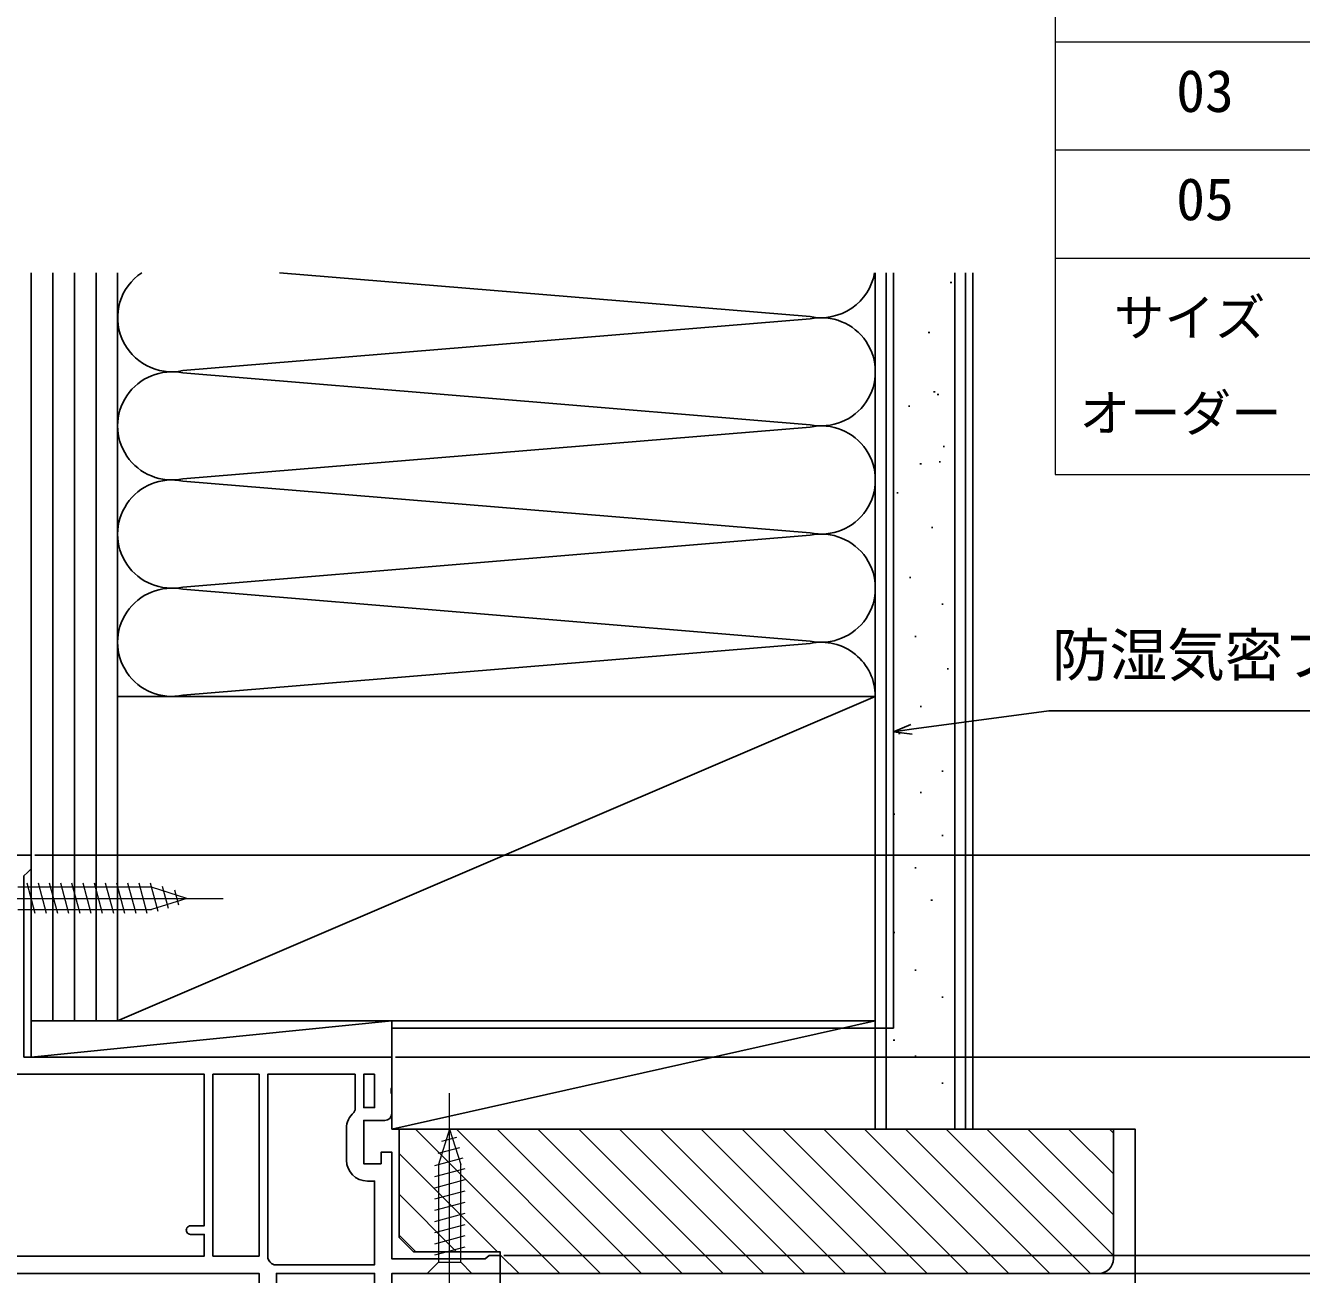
# Model space of a CAD drawing. Units: millimetres, scale not verified. Extents: x -525 to 525, y -783 to 779.
# Drawn here: x -336.7 to -159.9, y -225.4 to -52.2 of the extents above; entities that cross this region are included whole.
import ezdxf
from ezdxf.enums import TextEntityAlignment as Align

# ---------------------------------------------------------------- set-up
doc = ezdxf.new("R2010")
doc.units = ezdxf.units.MM
doc.header["$LTSCALE"] = 4
doc.layers.add('0-1_TABLE1', color=7, linetype='Continuous', lineweight=18)
doc.layers.add('0-5_YKK_13', color=4, linetype='Continuous', lineweight=18)
for name, color, linetype in [('0-3_YKK_11', 7, 'Continuous'), ('0-4_YKK_12', 2, 'Continuous'), ('0-7_YKK_D', 6, 'Continuous'), ('0-9_YSS_K', 3, 'Continuous'), ('0-A_YSS_KE', 3, 'Continuous')]:
    doc.layers.add(name, color=color, linetype=linetype)
doc.styles.add('ＭＳ ゴシック', font='')
doc.styles.get('ＭＳ ゴシック').set_extended_font_data('MS Gothic')

msp = doc.modelspace()

# ---------------------------------------------------------------- linework, layer by layer
at = {"layer": '0-1_TABLE1'}
for p, q in [((-194.005, -24.489), (-194.005, -114.489)), ((-194.005, -54.489), (35.995, -54.489)), ((-194.005, -69.489), (35.995, -69.489)), ((-194.005, -84.489), (35.995, -84.489)), ((-194.005, -114.489), (35.995, -114.489))]:
    msp.add_line(p, q, dxfattribs=at)
at = {"layer": '0-3_YKK_11'}
for p, q in [((-292.229, -205.146), (-292.229, -209.545)), ((-302.952, -223.535), (-303.129, -223.154))]:
    msp.add_line(p, q, dxfattribs=at)
for points in [[(-399.929, -195.246), (-339.329, -195.246), (-339.329, -167.246), (-335.929, -167.246), (-335.929, -169.146), (-336.429, -169.646), (-336.929, -170.146), (-336.929, -195.246), (-285.929, -195.246), (-285.929, -199.488), (-286.049, -199.671), (-286.049, -200.221), (-285.929, -200.404), (-285.929, -203.046)], [(-356.329, -197.646), (-311.929, -197.646), (-311.929, -218.646), (-313.829, -218.646)], [(-303.129, -223.154), (-303.129, -197.646), (-291.029, -197.646), (-291.029, -202.554), (-291.207, -202.936)], [(-286.929, -204.046), (-289.829, -204.046), (-289.829, -210.046), (-287.429, -210.046), (-287.429, -208.446), (-285.929, -208.446), (-285.929, -223.246), (-273.02, -223.246), (-272.725, -222.996), (-272.429, -222.746), (-270.929, -222.746), (-270.929, -225.246), (-285.929, -225.246), (-285.929, -251.246), (-287.729, -251.246), (-287.729, -249.246), (-312.429, -249.246), (-312.429, -245.946)], [(-289.329, -212.445), (-288.329, -212.445), (-288.329, -224.046), (-302.237, -224.046), (-302.618, -223.869)], [(-313.829, -219.846), (-311.929, -219.846), (-311.929, -222.846), (-355.529, -222.846), (-355.529, -219.846), (-353.629, -219.846)], [(-311.429, -237.546), (-304.329, -237.546), (-304.329, -225.246), (-355.029, -225.246)], [(-288.329, -246.846), (-288.329, -225.246), (-301.929, -225.246), (-301.929, -237.046)]]:
    msp.add_lwpolyline(points, dxfattribs=at)
for points in [[(-310.729, -222.846), (-310.729, -197.646), (-304.329, -197.646), (-304.329, -222.846)], [(-288.329, -197.646), (-288.329, -202.246), (-289.829, -202.246), (-289.829, -197.646)]]:
    msp.add_lwpolyline(points, close=True, dxfattribs=at)
for centre, radius, start, end in [((-289.329, -205.146), 2.9, 130.36099, 179.99999), ((-286.929, -203.046), 1, 270.00001, 359.99999), ((-289.329, -209.545), 2.9, 180.00001, 269.99999), ((-313.829, -219.246), 0.6, 89.99999, 270.00001), ((-304.829, -225.746), 2.9, 40.32022, 49.67978)]:
    msp.add_arc(centre, radius, start, end, dxfattribs=at)
at = {"layer": '0-4_YKK_12'}
msp.add_line((-270.929, -393.746), (-270.929, -224.746), dxfattribs=at)
at = {"layer": '0-5_YKK_13'}
for p, q in [((-335.352, -175.346), (-336.478, -171.146)), ((-333.8, -175.346), (-334.925, -171.146)), ((-332.247, -175.346), (-333.372, -171.146)), ((-330.694, -175.346), (-331.819, -171.146)), ((-329.141, -175.346), (-330.266, -171.146)), ((-327.588, -175.346), (-328.713, -171.146)), ((-326.035, -175.346), (-327.16, -171.146)), ((-324.482, -175.346), (-325.607, -171.146)), ((-322.929, -175.346), (-324.055, -171.146)), ((-321.376, -175.346), (-322.502, -171.146)), ((-319.823, -175.346), (-320.949, -171.146)), ((-318.34, -175.088), (-319.396, -171.146)), ((-344.329, -173.246), (-309.329, -173.246)), ((-319.245, -171.696), (-337.779, -171.696)), ((-314.329, -173.246), (-319.245, -171.696)), ((-314.329, -173.246), (-319.245, -174.796)), ((-316.908, -174.636), (-317.721, -171.6)), ((-315.476, -174.185), (-316.025, -172.135)), ((-337.779, -174.796), (-319.245, -174.796)), ((-277.928, -230.246), (-277.929, -200.246)), ((-277.929, -205.246), (-279.479, -210.162)), ((-276.99, -206.393), (-279.04, -206.942)), ((-277.929, -205.246), (-276.379, -210.162)), ((-276.539, -207.825), (-279.575, -208.638)), ((-276.087, -209.257), (-280.029, -210.313)), ((-279.479, -210.162), (-279.479, -223.696)), ((-276.379, -223.696), (-276.379, -210.162)), ((-275.829, -210.74), (-280.029, -211.866)), ((-275.829, -212.293), (-280.029, -213.419)), ((-275.829, -213.846), (-280.029, -214.972)), ((-275.829, -215.399), (-280.029, -216.525)), ((-275.829, -216.952), (-280.029, -218.077)), ((-275.829, -218.505), (-280.029, -219.63)), ((-275.829, -220.058), (-280.029, -221.183)), ((-275.829, -221.611), (-280.029, -222.736)), ((-281.028, -225.246), (-279.479, -223.696)), ((-279.479, -223.696), (-276.379, -223.696)), ((-274.828, -225.246), (-276.379, -223.696)), ((-281.028, -225.246), (-274.828, -225.246))]:
    msp.add_line(p, q, dxfattribs=at)
at = {"layer": '0-7_YKK_D'}
for p, q in [((-335.429, -167.246), (10.074, -167.246)), ((-285.429, -195.246), (10.074, -195.246)), ((-285.429, -195.246), (10.074, -195.246)), ((-285.429, -195.246), (-9.926, -195.246)), ((-270.429, -222.746), (-69.926, -222.746)), ((-270.429, -225.246), (-9.926, -225.246)), ((-270.429, -225.246), (-49.926, -225.246)), ((-270.429, -225.246), (-69.926, -225.246)), ((-270.429, -225.246), (-69.926, -225.246)), ((-270.429, -225.246), (-9.926, -225.246))]:
    msp.add_line(p, q, dxfattribs=at)
for points in [[(-216.434, -150.149), (-213.906, -149.808), (-194.887, -147.246), (-75.205, -147.246)], [(-213.815, -150.486), (-216.434, -150.149), (-213.998, -149.131)]]:
    msp.add_lwpolyline(points, dxfattribs=at)
at = {"layer": '0-9_YSS_K'}
for p, q in [((-335.933, -86.509), (-335.933, -190.246)), ((-332.933, -86.509), (-332.933, -190.246)), ((-329.933, -86.509), (-329.933, -190.246)), ((-326.933, -86.509), (-326.933, -190.246)), ((-323.933, -86.509), (-323.933, -145.246)), ((-323.933, -190.246), (-323.933, -86.509)), ((-323.933, -145.246), (-323.933, -86.509)), ((-227.964, -92.588), (-301.526, -86.509)), ((-218.933, -145.246), (-218.933, -86.509)), ((-218.933, -86.509), (-218.933, -145.246)), ((-217.433, -205.246), (-217.433, -86.509)), ((-207.933, -205.246), (-207.933, -86.509)), ((-205.433, -86.509), (-205.433, -205.246)), ((-208.539, -87.876), (-208.339, -87.876)), ((-314.901, -100.088), (-227.964, -92.904)), ((-211.599, -94.807), (-211.399, -94.807)), ((-227.964, -107.588), (-314.901, -100.404)), ((-210.853, -103.013), (-210.653, -103.013)), ((-210.349, -103.407), (-210.149, -103.407)), ((-214.351, -105.007), (-214.151, -105.007)), ((-314.901, -115.088), (-227.964, -107.904)), ((-209.549, -110.61), (-209.349, -110.61)), ((-212.75, -113.01), (-212.55, -113.01)), ((-210.107, -112.711), (-209.907, -112.711)), ((-314.901, -115.404), (-227.964, -122.588)), ((-215.952, -117.012), (-215.752, -117.012)), ((-335.933, -164.246), (-335.933, -119.246)), ((-211.15, -121.814), (-210.95, -121.814)), ((-227.964, -122.904), (-314.901, -130.088)), ((-214.209, -128.745), (-214.009, -128.745)), ((-314.901, -130.404), (-227.964, -137.588)), ((-209.733, -132.475), (-209.533, -132.475)), ((-314.901, -145.088), (-227.964, -137.904)), ((-213.463, -136.951), (-213.263, -136.951)), ((-208.987, -141.427), (-208.787, -141.427)), ((-323.933, -190.246), (-218.933, -145.246)), ((-212.717, -146.649), (-212.517, -146.649)), ((-215.701, -150.378), (-215.501, -150.378)), ((-209.733, -155.6), (-209.533, -155.6)), ((-212.717, -158.584), (-212.517, -158.584)), ((-216.447, -161.568), (-216.247, -161.568)), ((-209.733, -164.552), (-209.533, -164.552)), ((-213.463, -169.028), (-213.263, -169.028)), ((-211.225, -173.504), (-211.025, -173.504)), ((-216.447, -177.98), (-216.247, -177.98)), ((-213.463, -183.202), (-213.263, -183.202)), ((-209.733, -186.932), (-209.533, -186.932)), ((-335.933, -190.246), (-335.933, -195.246)), ((-335.933, -190.246), (-285.933, -190.246)), ((-335.933, -195.246), (-285.933, -190.246)), ((-323.933, -190.246), (-335.933, -190.246)), ((-285.933, -195.246), (-285.933, -190.246)), ((-285.933, -205.246), (-218.933, -190.246)), ((-216.447, -192.915), (-216.247, -192.915)), ((-335.933, -195.246), (-285.933, -195.246)), ((-213.463, -195.137), (-213.263, -195.137)), ((-209.733, -198.867), (-209.533, -198.867)), ((-282.654, -205.246), (-262.654, -225.246)), ((-276.998, -205.246), (-256.998, -225.246)), ((-271.341, -205.246), (-251.341, -225.246)), ((-265.684, -205.246), (-245.684, -225.246)), ((-260.027, -205.246), (-240.027, -225.246)), ((-254.37, -205.246), (-234.37, -225.246)), ((-248.713, -205.246), (-228.713, -225.246)), ((-243.056, -205.246), (-223.056, -225.246)), ((-237.4, -205.246), (-217.4, -225.246)), ((-231.743, -205.246), (-211.743, -225.246)), ((-226.086, -205.246), (-206.086, -225.246)), ((-220.429, -205.246), (-200.429, -225.246)), ((-214.772, -205.246), (-194.772, -225.246)), ((-209.115, -205.246), (-189.115, -225.246)), ((-203.458, -205.246), (-185.933, -222.772)), ((-197.802, -205.246), (-185.933, -217.115)), ((-192.145, -205.246), (-185.933, -211.458)), ((-186.488, -205.246), (-185.933, -205.801)), ((-284.933, -208.625), (-271.291, -222.267)), ((-284.933, -214.281), (-276.968, -222.246)), ((-284.933, -219.938), (-282.625, -222.246)), ((-270.953, -222.604), (-268.311, -225.246))]:
    msp.add_line(p, q, dxfattribs=at)
msp.add_lwpolyline([(-285.933, -205.246), (-218.933, -205.246), (-218.933, -190.246), (-285.933, -190.246)], close=True, dxfattribs=at)
msp.add_lwpolyline([(-185.933, -205.246), (-182.933, -205.246), (-182.933, -393.746)], dxfattribs=at)
for centre, start, end in [((-316.433, -92.746), 123.74089, 281.78353), ((-226.433, -85.246), 258.21646, 350.30277), ((-226.433, -100.246), 258.21646, 101.78354), ((-316.433, -107.746), 78.21649, 281.78353), ((-226.433, -115.246), 258.21646, 101.78354), ((-316.433, -122.746), 78.21649, 281.78353), ((-226.433, -130.246), 258.21646, 101.78354), ((-316.433, -137.746), 78.21649, 281.78353), ((-226.433, -145.246), 0, 101.78354)]:
    msp.add_arc(centre, 7.5, start, end, dxfattribs=at)
at = {"layer": '0-A_YSS_KE'}
for p, q in [((-218.933, -86.509), (-218.933, -205.246)), ((-216.434, -191.246), (-216.434, -86.509)), ((-216.434, -191.246), (-285.933, -191.246))]:
    msp.add_line(p, q, dxfattribs=at)
for points in [[(-206.433, -86.509), (-206.433, -205.246), (-218.933, -205.246)], [(-284.933, -205.246), (-185.933, -205.246), (-185.933, -223.246)], [(-187.933, -225.246), (-270.933, -225.246), (-270.933, -222.246), (-282.933, -222.246), (-284.933, -220.246), (-284.933, -205.246)]]:
    msp.add_lwpolyline(points, dxfattribs=at)
msp.add_lwpolyline([(-218.933, -190.246), (-218.933, -145.246), (-323.933, -145.246), (-323.933, -190.246)], close=True, dxfattribs=at)
msp.add_arc((-187.933, -223.246), 2, 270.00001, 359.99999, dxfattribs=at)

# ---------------------------------------------------------------- texts
at = {"layer": '0-1_TABLE1', "style": 'ＭＳ ゴシック'}
for s, height, p in [('03', 5.865, (-177.232, -65.989)), ('05', 5.865, (-177.232, -80.989)), ('サイズ', 5.132, (-185.882, -96.838)), ('オーダー', 5.132, (-190.635, -110.055))]:
    msp.add_text(s, height=height, dxfattribs=at).set_placement(p, align=Align.BOTTOM_LEFT)
at = {"layer": '0-7_YKK_D', "style": 'ＭＳ ゴシック'}
msp.add_text('防湿気密フィルム（別途）', height=5.865, dxfattribs=at).set_placement((-194.478, -144.2), align=Align.BOTTOM_LEFT)

doc.saveas('drawing.dxf')
